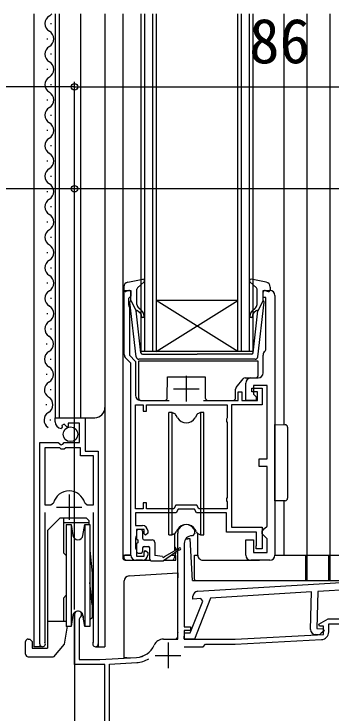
# Model space of a CAD drawing. Units: millimetres, scale not verified. Extents: x -525 to 525, y -783 to 778.
# Drawn here: x -187.2 to -124.8, y -19.7 to 117.6 of the extents above; entities that cross this region are included whole.
import ezdxf
from ezdxf.enums import TextEntityAlignment as Align

# ---------------------------------------------------------------- set-up
doc = ezdxf.new("R2010")
doc.units = ezdxf.units.MM
doc.header["$LTSCALE"] = 4
for name, color, linetype in [('0-2_YKK_11', 7, 'Continuous'), ('0-4_YKK_12', 2, 'Continuous'), ('0-5_YKK_13', 4, 'Continuous'), ('0-7_YKK_D', 6, 'Continuous')]:
    doc.layers.add(name, color=color, linetype=linetype)
doc.styles.add('ＭＳ ゴシック', font='')
doc.styles.get('ＭＳ ゴシック').set_extended_font_data('MS Gothic')

msp = doc.modelspace()

# ---------------------------------------------------------------- linework, layer by layer
at = {"layer": '0-2_YKK_11'}
for p, q in [((-135.899, 62.3), (-135.899, 11.3)), ((-138.199, 47.1), (-138.199, 50.6)), ((-153.299, 46.5), (-153.299, 41.5)), ((-140.599, 46.1), (-139.199, 46.1)), ((-155.799, 44), (-150.799, 44)), ((-162.299, 41.7), (-156.697, 41.7)), ((-176.349, 23.2), (-176.349, 18.2)), ((-178.849, 20.7), (-173.849, 20.7)), ((-161.899, 10.3), (-163.199, 10.3)), ((-136.899, 10.3), (-140.599, 10.3)), ((-127.474, -4.343), (-127.884, -4.332)), ((-156.899, -5.9), (-156.899, -10.9)), ((-159.399, -8.4), (-154.399, -8.4))]:
    msp.add_line(p, q, dxfattribs=at)
for points in [[(-165.499, 50.714), (-165.499, 63.3), (-164.199, 63.3), (-164.199, 62.2), (-164.499, 61.9), (-164.699, 61.7), (-164.699, 60.447), (-164.599, 60.224), (-164.499, 60), (-164.499, 50.573), (-163.299, 49.373), (-163.299, 42.7)], [(-137.814, 51.388), (-137.699, 51.625), (-137.699, 61.9), (-138.199, 61.9), (-138.199, 63.3), (-136.899, 63.3)], [(-164.199, 11.3), (-164.199, 49), (-165.206, 50.007)], [(-149.9, 41.7), (-143.099, 41.7), (-143.099, 43.4), (-142.399, 43.4), (-142.399, 41.7), (-139.299, 41.7), (-139.299, 43.4), (-140.399, 43.4), (-140.399, 44.1), (-138.399, 44.1), (-138.399, 40.8), (-144.399, 40.8), (-144.399, 16.8), (-138.399, 16.8), (-138.399, 12.5), (-139.599, 12.5), (-139.599, 12.9), (-139.549, 13.066), (-139.499, 13.232), (-139.499, 15.8), (-145.399, 15.8), (-145.399, 19.6), (-151.299, 19.6), (-151.703, 20.3), (-154.894, 20.3), (-155.299, 19.6), (-163.299, 19.6), (-163.299, 17.1), (-161.899, 17.1)], [(-141.599, 11.3), (-141.599, 14.3), (-140.099, 14.3), (-140.099, 11.8), (-137.399, 11.8), (-137.399, 14.5), (-137.899, 15), (-138.399, 15.5), (-138.399, 16), (-137.899, 16.5), (-137.399, 17), (-137.399, 28.7), (-138.999, 28.7), (-138.999, 30.2), (-137.399, 30.2), (-137.399, 44.6), (-140.099, 44.6), (-140.099, 42.9), (-139.599, 42.4), (-139.599, 41.7), (-141.599, 41.7), (-141.599, 45.1)], [(-182.099, -6.15), (-182.099, 33.4), (-178.467, 33.4), (-177.927, 32.947), (-177.599, 33.1), (-177.299, 33.4), (-174.299, 33.4), (-174.299, 37.2), (-176.499, 37.2), (-176.499, 36.567), (-176.745, 36.464), (-177.323, 37.041), (-177.791, 36.771), (-177.705, 36.452), (-177.917, 36.201)], [(-179.099, 37.496), (-179.099, 38.3), (-173.199, 38.3), (-173.199, 31.7), (-170.599, 31.7), (-170.599, -6.15)], [(-181.149, 32.4), (-181.149, 21.2), (-179.911, 21.2), (-179.429, 21.565)], [(-173.268, 21.565), (-172.786, 21.2), (-171.549, 21.2), (-171.549, 30.8), (-174.099, 30.8), (-174.099, 32.4), (-176.999, 32.4), (-177.299, 32.1), (-177.899, 32.1), (-178.199, 32.4), (-181.149, 32.4)], [(-181.149, 19.7), (-181.149, -5.668), (-181.096, -5.838)], [(-171.601, -5.838), (-171.549, -5.668), (-171.549, 19.7)], [(-160.899, 16.1), (-160.899, 15.6), (-161.299, 15.2), (-161.599, 15.5), (-161.599, 16.3), (-163.099, 16.3), (-163.099, 15.1), (-163.199, 14.877), (-163.299, 14.653), (-163.299, 12.747), (-163.199, 12.524), (-163.099, 12.3), (-163.099, 11.1), (-161.599, 11.1), (-161.599, 11.9), (-161.299, 12.2), (-160.899, 11.8), (-160.899, 11.3)], [(-157.799, -5.2), (-154.999, -5.2), (-154.999, 15.6)], [(-153.699, 13.6), (-153.699, -2.8), (-152.499, -2.8), (-152.499, -3.5), (-153.699, -3.5), (-153.699, -5.2), (-143.699, -5.2), (-126.299, -4.288), (-126.299, -2.7), (-127.118, -2.7), (-127.239, -2.25), (-125.42, -1.2), (-113.999, -1.2), (-113.999, 15.6)], [(-151.599, 15.6), (-152.099, 15.1), (-152.199, 15.1)], [(-151.055, 4.204), (-114.197, 6.459), (-114.236, 4.953), (-127.462, 4.144), (-127.652, -3.138), (-126.377, -3.172), (-126.227, -3.563), (-126.759, -4.069)], [(-128.857, -3.307), (-128.664, 4.071), (-148.538, 2.855), (-151.715, -5.209), (-153.714, -5.157), (-153.683, -3.957), (-152.523, -3.987), (-150.067, 2.248), (-150.425, 2.74), (-152.009, 2.643), (-151.994, 3.232)], [(-127.495, -29.535), (-128.299, -31.744), (-143.799, -33.1), (-164.079, -33.1), (-164.339, -33.25), (-164.599, -33.4), (-168.213, -33.4), (-168.507, -33.644), (-168.955, -34.048), (-174.399, -34.524), (-174.399, -38.8), (-172.299, -38.8), (-172.299, -39.7), (-175.299, -39.7), (-175.299, -33.7), (-169.299, -33.175), (-169.299, -10.2), (-175.299, -10.2), (-175.299, -0.4)], [(-174.249, -1.006), (-174.399, -1.266), (-174.399, -9.2), (-170.299, -9.2), (-163.101, -8.823)], [(-125.299, -3.813), (-125.299, -2.2), (-113.999, -2.2), (-113.999, -3.1), (-123.57, -23.626)], [(-153.691, -6.7), (-149.999, -6.7), (-149.499, -6.2), (-143.672, -6.2), (-126.72, -5.311)], [(-127.799, -27.687), (-127.817, -27.788), (-128.948, -30.897), (-143.838, -32.2), (-168.399, -32.2), (-168.399, -10.102), (-163.048, -9.821)]]:
    msp.add_lwpolyline(points, dxfattribs=at)
msp.add_lwpolyline([(-163.299, 20.4), (-163.299, 40.8), (-161.799, 40.8), (-161.799, 39.6), (-161.099, 39.6), (-161.099, 40.8), (-145.299, 40.8), (-145.299, 38.247), (-145.399, 38.024), (-145.399, 37.577), (-145.299, 37.353), (-145.299, 22.647), (-145.399, 22.424), (-145.399, 21.977), (-145.299, 21.753), (-145.299, 20.4), (-150.837, 20.4), (-151.241, 21.1), (-155.356, 21.1), (-155.76, 20.4), (-161.099, 20.4), (-161.099, 21.6), (-161.799, 21.6), (-161.799, 20.4)], close=True, dxfattribs=at)
for centre, radius, start, end in [((-136.899, 62.3), 1, 0.00001, 89.99999), ((-137.199, 50.6), 1, 127.97988, 180.00004), ((-164.499, 50.714), 1, 179.99998, 224.99997), ((-139.199, 47.1), 1, 270.00001, 359.99999), ((-140.599, 45.1), 1, 90.00001, 179.99999), ((-162.299, 42.7), 1, 180.00001, 269.99999), ((-177.799, 37.496), 1.3, 179.99998, 264.7841), ((-176.349, 20.7), 3.2, 90.00001, 164.31939), ((-176.349, 20.7), 3.2, 15.68059, 89.99997), ((-161.899, 16.1), 1, 0.00001, 89.99999), ((-153.299, 15.6), 1.7, 359.99999, 180.00001), ((-152.199, 13.6), 1.5, 90.00001, 179.99999), ((-163.199, 11.3), 1, 180.00001, 269.99999), ((-161.899, 11.3), 1, 270.00001, 359.99999), ((-140.599, 11.3), 1, 180.00001, 269.99999), ((-136.899, 11.3), 1, 270.00001, 359.99999), ((-150.994, 3.206), 1, 93.50001, 178.50002), ((-174.599, -0.4), 0.7, 300, 179.99999), ((-127.858, -3.333), 1, 178.50001, 268.49999), ((-127.448, -3.344), 1, 268.50001, 313.5), ((-126.799, -3.813), 1.5, 273.00003, 0), ((-157.799, -7.2), 2, 90.00001, 156.71585), ((-181.549, -6.15), 0.55, 179.99996, 34.5604), ((-171.149, -6.15), 0.55, 145.43935, 0.00002), ((-163.31, -4.828), 4, 273, 336.71582), ((-163.31, -4.828), 5, 273, 301.60721)]:
    msp.add_arc(centre, radius, start, end, dxfattribs=at)
at = {"layer": '0-4_YKK_12'}
for p, q in [((-183.299, 117.63), (-183.299, -6.7)), ((-179.099, 117.63), (-179.099, 38.3)), ((-178.299, 117.63), (-178.299, 38.3)), ((-174.099, 117.63), (-174.099, 38.3)), ((-169.299, 117.63), (-169.299, -6.7)), ((-165.799, 117.63), (-165.799, 11.3)), ((-161.499, 117.63), (-161.499, 51.3)), ((-159.899, 51.3), (-159.899, 117.63)), ((-142.499, 117.63), (-142.499, 51.3)), ((-140.899, 51.3), (-140.899, 117.63)), ((-134.099, 117.63), (-134.099, 36.919)), ((-129.599, 117.63), (-129.599, 11.3)), ((-125.099, 117.63), (-125.099, 11.3)), ((-179.853, 115.641), (-179.853, 115.841)), ((-180.613, 112.641), (-180.613, 112.841)), ((-179.853, 109.641), (-179.853, 109.841)), ((-180.613, 106.641), (-180.613, 106.841)), ((-179.853, 103.641), (-179.853, 103.841)), ((-180.613, 100.641), (-180.613, 100.841)), ((-179.853, 97.641), (-179.853, 97.841)), ((-180.613, 94.641), (-180.613, 94.841)), ((-179.853, 91.641), (-179.853, 91.841)), ((-180.613, 88.641), (-180.613, 88.841)), ((-179.853, 85.641), (-179.853, 85.841)), ((-180.613, 82.641), (-180.613, 82.841)), ((-179.853, 79.641), (-179.853, 79.841)), ((-180.613, 76.641), (-180.613, 76.841)), ((-179.853, 73.641), (-179.853, 73.841)), ((-180.613, 70.641), (-180.613, 70.841)), ((-179.853, 67.641), (-179.853, 67.841)), ((-180.613, 64.641), (-180.613, 64.841)), ((-179.853, 61.641), (-179.853, 61.841)), ((-143.199, 61.3), (-159.199, 61.3)), ((-143.199, 51.3), (-159.199, 61.3)), ((-159.199, 51.3), (-143.199, 61.3)), ((-180.613, 58.641), (-180.613, 58.841)), ((-179.853, 55.641), (-179.853, 55.841)), ((-180.697, 52.691), (-180.697, 52.891)), ((-143.199, 51.3), (-159.199, 51.3)), ((-179.937, 49.691), (-179.937, 49.891)), ((-180.697, 46.691), (-180.697, 46.891)), ((-179.937, 43.691), (-179.937, 43.891)), ((-180.782, 40.742), (-180.782, 40.942)), ((-180.022, 37.742), (-180.022, 37.942)), ((-179.099, 38.3), (-171.299, 38.3)), ((-134.099, 21.982), (-134.099, 11.3)), ((-165.799, 11.3), (-164.199, 11.3)), ((-129.599, 11.304), (-123.199, 11.304)), ((-175.299, 0.013), (-175.299, -39.7)), ((-181.549, -6.7), (-183.299, -6.7)), ((-182.099, -6.153), (-182.099, -6.7)), ((-171.149, -6.7), (-169.299, -6.7)), ((-170.599, -6.15), (-170.599, -6.7))]:
    msp.add_line(p, q, dxfattribs=at)
for points in [[(-159.199, 117.63), (-159.199, 51.3), (-162.199, 51.3), (-162.199, 117.63)], [(-140.199, 117.63), (-140.199, 51.3), (-143.199, 51.3), (-143.199, 117.63)]]:
    msp.add_lwpolyline(points, dxfattribs=at)
for centre, radius, start, end in [((-179.394, 115.741), 1.718, 119.20254, 240.79746), ((-181.071, 118.741), 1.718, 299.20254, 319.75489), ((-181.071, 112.741), 1.718, 299.20254, 60.79746), ((-179.394, 109.741), 1.718, 119.20254, 240.79746), ((-181.071, 106.741), 1.718, 299.20254, 60.79746), ((-179.394, 103.741), 1.718, 119.20254, 240.79746), ((-181.071, 100.741), 1.718, 299.20254, 60.79746), ((-179.394, 97.741), 1.718, 119.20254, 240.79746), ((-181.071, 94.741), 1.718, 299.20254, 60.79746), ((-179.394, 91.741), 1.718, 119.20254, 240.79746), ((-181.071, 88.741), 1.718, 299.20254, 60.79746), ((-179.394, 85.741), 1.718, 119.20254, 240.79746), ((-181.071, 82.741), 1.718, 299.20254, 60.79746), ((-179.394, 79.741), 1.718, 119.20254, 240.79746), ((-181.071, 76.741), 1.718, 299.20254, 60.79746), ((-179.394, 73.741), 1.718, 119.20254, 240.79746), ((-181.071, 70.741), 1.718, 299.20254, 60.79746), ((-179.394, 67.741), 1.718, 119.20254, 240.79746), ((-181.071, 64.741), 1.718, 299.20254, 60.79746), ((-179.394, 61.741), 1.718, 119.20254, 240.79746), ((-181.071, 58.741), 1.718, 299.20254, 60.79746), ((-179.394, 55.741), 1.718, 119.20254, 237.50731), ((-181.156, 52.791), 1.718, 299.20254, 60.79746), ((-179.479, 49.791), 1.718, 119.20254, 240.79746), ((-181.156, 46.791), 1.718, 299.20254, 60.79746), ((-179.479, 43.791), 1.718, 119.20254, 237.50731), ((-181.24, 40.842), 1.718, 299.20254, 60.79746), ((-171.299, 40.3), 2, 270, 0), ((-179.564, 37.842), 1.718, 119.20254, 237.50731)]:
    msp.add_arc(centre, radius, start, end, dxfattribs=at)
at = {"layer": '0-5_YKK_13'}
for p, q in [((-164.781, 64.949), (-161.853, 65.492)), ((-162.901, 63.786), (-161.596, 64.975)), ((-139.496, 63.786), (-140.801, 64.975)), ((-137.616, 64.949), (-140.544, 65.492)), ((-165.599, 63.965), (-165.599, 63.397)), ((-164.579, 63.286), (-165.218, 63.108)), ((-162.999, 60.563), (-162.999, 63.565)), ((-139.399, 60.563), (-139.399, 63.565)), ((-137.818, 63.286), (-137.179, 63.108)), ((-136.799, 63.965), (-136.799, 63.397)), ((-164.199, 61.297), (-164.199, 62.997)), ((-138.199, 61.297), (-138.199, 62.997)), ((-163.15, 50.239), (-164.397, 60.98)), ((-164.199, 61.297), (-163.185, 59.297)), ((-139.247, 50.239), (-138.001, 60.98)), ((-138.199, 61.297), (-139.212, 59.297)), ((-162.229, 51.062), (-163.185, 59.297)), ((-162.839, 59.31), (-162.456, 58.989)), ((-162.134, 59.372), (-162.641, 59.797)), ((-140.263, 59.372), (-139.756, 59.797)), ((-140.168, 51.062), (-139.212, 59.297)), ((-139.558, 59.31), (-139.941, 58.989)), ((-139.744, 49.797), (-162.653, 49.797)), ((-161.931, 50.797), (-151.199, 50.797)), ((-140.466, 50.797), (-151.199, 50.797)), ((-162.699, 49.4), (-162.699, 42.2)), ((-139.199, 49.4), (-162.699, 49.4)), ((-139.199, 46.6), (-139.199, 49.4)), ((-157.035, 42.196), (-156.999, 46.3)), ((-156.999, 46.3), (-149.599, 46.3)), ((-149.599, 46.3), (-149.563, 42.196)), ((-143.49, 44.237), (-142.149, 45.913)), ((-141.759, 46.1), (-139.699, 46.1)), ((-143.599, 42.2), (-143.599, 43.925)), ((-162.199, 41.7), (-157.535, 41.7)), ((-149.063, 41.7), (-144.099, 41.7)), ((-156.099, 39.301), (-156.749, 39.301)), ((-156.749, 15.301), (-156.749, 39.301)), ((-156.099, 39.301), (-155.82, 39.199)), ((-156.099, 15.301), (-156.099, 39.301)), ((-155.031, 38.301), (-155.296, 38.759)), ((-151.302, 38.759), (-151.567, 38.301)), ((-150.499, 39.301), (-150.778, 39.199)), ((-149.849, 39.301), (-150.499, 39.301)), ((-150.499, 39.301), (-150.499, 15.301)), ((-149.849, 15.301), (-149.849, 39.301)), ((-133.399, 36.415), (-133.399, 22.485)), ((-133.89, 21.985), (-135.899, 21.95)), ((-178.099, 18.6), (-180.599, 16.1)), ((-178.099, 18.6), (-172.999, 18.6)), ((-177.449, 18.6), (-177.449, 11.75)), ((-172.499, 18.1), (-172.999, 18.6)), ((-172.499, 18.1), (-172.499, 17.3)), ((-172.499, 17.656), (-177.449, 17.656)), ((-176.899, 17.298), (-175.967, 17.298)), ((-176.899, 17.298), (-176.899, 7.298)), ((-175.967, 17.298), (-175.584, 15.124)), ((-175.967, 17.298), (-175.967, 7.298)), ((-173.614, 15.124), (-173.231, 17.298)), ((-173.231, 17.298), (-172.299, 17.298)), ((-173.231, 17.298), (-173.231, 7.298)), ((-172.299, 17.298), (-172.299, 7.298)), ((-180.599, 16.1), (-180.599, -7)), ((-163.099, 16), (-163.099, 14.6)), ((-162.199, 16.3), (-162.799, 16.3)), ((-161.899, 16), (-161.899, 14.6)), ((-156.749, 15.301), (-156.099, 15.301)), ((-155.82, 15.402), (-156.099, 15.301)), ((-155.548, 12.825), (-155.545, 15.558)), ((-155.545, 12.189), (-155.545, 15.555)), ((-155.031, 16.301), (-155.296, 15.842)), ((-151.302, 15.842), (-151.567, 16.301)), ((-151.045, 11.3), (-151.045, 15.549)), ((-151.045, 11.3), (-151.045, 15.545)), ((-150.778, 15.402), (-150.499, 15.301)), ((-150.499, 15.301), (-149.849, 15.301)), ((-162.799, 13.7), (-162.799, 14.3)), ((-161.599, 14.3), (-159.999, 14.3)), ((-159.499, 13.8), (-159.499, 11.203)), ((-153.396, 14.504), (-153.027, 14.504)), ((-163.099, 13.4), (-163.099, 12)), ((-161.899, 12.7), (-161.899, 12)), ((-161.599, 13), (-160.799, 13)), ((-160.499, 10.503), (-160.499, 12.7)), ((-157.6, 11.003), (-154.7, 12.677)), ((-155.345, 12.629), (-155.339, 12.308)), ((-176.899, 11.2), (-177.449, 11.75)), ((-172.299, 12.189), (-171.799, 7.749)), ((-165.799, 11.3), (-165.799, 10.8)), ((-165.599, 11.3), (-165.599, 10.8)), ((-164.195, 11.3), (-165.399, 11.3)), ((-162.799, 11.7), (-162.199, 11.7)), ((-158, 11.003), (-159.499, 11.203)), ((-154.7, 12.33), (-157.8, 10.203)), ((-156.144, 11.297), (-155.545, 11.297)), ((-155.375, 11.867), (-155.67, 10.679)), ((-151.699, 11.304), (-151.045, 11.305)), ((-151.699, 6.598), (-151.699, 11.304)), ((-135.899, 11.304), (-125.299, 11.304)), ((-129.799, 6.598), (-129.799, 11.304)), ((-129.799, 11.304), (-129.599, 11.304)), ((-129.599, 11.304), (-129.599, 6.598)), ((-125.299, 6.598), (-125.299, 11.304)), ((-125.299, 11.304), (-125.099, 11.304)), ((-125.099, 11.304), (-125.099, 6.598)), ((-165.299, 10.3), (-160.419, 10.3)), ((-165.099, 10.3), (-160.419, 10.3)), ((-160.199, 10.203), (-157.8, 10.203)), ((-157.659, 10.3), (-155.345, 10.3)), ((-157.659, 10.3), (-156.138, 10.3)), ((-150.045, 10.3), (-138.9, 10.3)), ((-150.045, 10.3), (-140.599, 10.3)), ((-176.899, 7.298), (-176.899, -2.702)), ((-175.967, 7.298), (-175.967, -2.702)), ((-173.231, 7.298), (-173.231, -2.702)), ((-172.299, 7.298), (-172.299, -2.702)), ((-171.799, 7.749), (-171.799, -1.033)), ((-171.799, 1.5), (-172.299, 5.94)), ((-154.999, -3.904), (-154.999, 6.799)), ((-152.097, 6.304), (-116.724, 6.304)), ((-151.699, 6.598), (-151.699, 6.304)), ((-129.799, 6.304), (-129.799, 6.598)), ((-129.599, 6.598), (-129.599, 6.304)), ((-125.299, 6.304), (-125.299, 6.598)), ((-125.099, 6.598), (-125.099, 6.304)), ((-176.899, 3.4), (-177.449, 2.85)), ((-177.449, 2.85), (-177.449, -1.7)), ((-175.584, -0.528), (-175.967, -2.702)), ((-173.231, -2.702), (-173.614, -0.528)), ((-173.599, -0.612), (-173.599, -1.357)), ((-173.599, -1.357), (-173.467, -1.357)), ((-172.299, -1.357), (-172.199, -1.357)), ((-171.799, -1.033), (-172.199, -1.357)), ((-180.599, -1.7), (-176.899, -1.7)), ((-176.73, -2.7), (-177.347, -6.2)), ((-175.967, -2.702), (-176.899, -2.702)), ((-175.967, -2.702), (-176.73, -2.702)), ((-172.299, -2.702), (-173.231, -2.702)), ((-154.999, -3.904), (-154.999, -3.955)), ((-154.999, -4.7), (-154.999, -3.955)), ((-184.399, -5.2), (-184.099, -5.2)), ((-183.599, -5.7), (-184.099, -5.2)), ((-157.799, -5.2), (-155.499, -5.2)), ((-184.899, -8.2), (-184.899, -5.7)), ((-177.347, -6.2), (-179.445, -8.7)), ((-165.499, -8.895), (-165.499, -5.651)), ((-184.399, -8.7), (-179.445, -8.7)), ((-164.999, -8.904), (-165.499, -8.895)), ((-164.999, -8.904), (-163.092, -8.804))]:
    msp.add_line(p, q, dxfattribs=at)
for points in [[(-135.899, 21.95), (-135.899, 36.95), (-133.89, 36.915)], [(-152.097, 6.304), (-152.526, 14.504), (-153.027, 14.504)], [(-155.345, 10.3), (-155.345, 10.33), (-155.345, 11.1)], [(-164.56, 7.215), (-154.999, 7.8), (-154.999, 6.799)], [(-165.499, -5.651), (-165.499, 6.187), (-165.499, 6.217)], [(-183.599, -5.7), (-183.599, -7), (-180.599, -7)]]:
    msp.add_lwpolyline(points, dxfattribs=at)
msp.add_circle((-176.065, 35.05), 1.45, dxfattribs=at)
for centre, radius, start, end in [((-164.599, 63.965), 1, 100.51214, 180), ((-161.799, 65.197), 0.3, 312.35531, 100.51214), ((-140.599, 65.197), 0.3, 79.48786, 227.64469), ((-137.799, 63.965), 1, 0, 79.48786), ((-165.299, 63.397), 0.3, 180, 285.56536), ((-164.499, 62.997), 0.3, 0, 105.56536), ((-162.699, 63.565), 0.3, 132.35531, 180), ((-139.699, 63.565), 0.3, 0, 47.64469), ((-137.899, 62.997), 0.3, 74.43464, 180), ((-137.099, 63.397), 0.3, 254.43464, 0), ((-164.099, 61.014), 0.3, 109.47122, 186.62089), ((-161.999, 60.563), 1, 180, 229.99999), ((-140.399, 60.563), 1, 310.00001, 0), ((-138.299, 61.014), 0.3, 353.37911, 70.52878), ((-162.968, 59.157), 0.2, 49.99999, 186.62089), ((-163.099, 58.223), 1.5, 0, 49.99999), ((-139.299, 58.223), 1.5, 130.00001, 180), ((-139.429, 59.157), 0.2, 353.37911, 130.00001), ((-163.099, 58.223), 1, 0, 49.99999), ((-161.849, 58.223), 0.25, 180, 0), ((-140.549, 58.223), 0.25, 180, 0), ((-139.299, 58.223), 1, 130.00001, 180), ((-161.931, 51.097), 0.3, 186.62089, 270), ((-140.466, 51.097), 0.3, 270, 353.37911), ((-162.653, 50.297), 0.5, 186.62089, 270), ((-139.744, 50.297), 0.5, 270, 353.37911), ((-141.759, 45.6), 0.5, 90, 141.34019), ((-139.699, 46.6), 0.5, 270, 0), ((-143.099, 43.925), 0.5, 141.34019, 180), ((-162.199, 42.2), 0.5, 180, 270), ((-157.535, 42.2), 0.5, 270, 359.5), ((-149.063, 42.2), 0.5, 180.5, 270), ((-144.099, 42.2), 0.5, 270, 0), ((-156.162, 38.259), 1, 30, 70), ((-150.436, 38.259), 1, 110, 150), ((-153.299, 39.301), 2, 210, 330), ((-133.899, 36.415), 0.5, 0, 89), ((-133.899, 22.485), 0.5, 271, 0), ((-153.299, 15.301), 2, 30, 150), ((-174.599, 15.298), 1, 190, 350), ((-162.799, 16), 0.3, 90, 180), ((-162.199, 16), 0.3, 0, 90), ((-156.162, 16.342), 1, 290, 330), ((-150.436, 16.342), 1, 210, 250), ((-162.799, 14.6), 0.3, 180, 270), ((-161.599, 14.6), 0.3, 180, 270), ((-159.999, 13.8), 0.5, 0, 90), ((-162.799, 13.4), 0.3, 90, 180), ((-161.599, 12.7), 0.3, 90, 180), ((-160.799, 12.7), 0.3, 0, 90), ((-155.545, 12.626), 0.2, 1, 91), ((-154.6, 12.503), 0.2, 239.98594, 119.98594), ((-162.799, 12), 0.3, 180, 270), ((-162.199, 12), 0.3, 270, 0), ((-157.8, 11.003), 0.2, 180, 0), ((-155.545, 11.1), 0.2, 359.99729, 90), ((-150.045, 11.3), 1, 179.99729, 269.99729), ((-150.045, 11.3), 1, 179.99729, 269.99729), ((-165.299, 10.8), 0.5, 179.99729, 269.99729), ((-165.099, 10.8), 0.5, 179.99729, 269.99729), ((-160.199, 10.503), 0.3, 180, 270), ((-156.155, 10.8), 0.5, 272, 346.03173), ((-164.499, 6.217), 1, 93.5, 180), ((-174.599, -0.702), 1, 10, 170), ((-184.399, -5.7), 0.5, 90, 180), ((-157.799, -7.2), 2, 90, 156.51952), ((-155.499, -4.7), 0.5, 270, 0), ((-163.302, -4.809), 4, 273, 336.51952), ((-184.399, -8.2), 0.5, 180, 270)]:
    msp.add_arc(centre, radius, start, end, dxfattribs=at)
at = {"layer": '0-7_YKK_D'}
for p, q in [((-175.299, 103.3), (-245.297, 103.3)), ((-175.299, 0.6), (-175.299, 104.3)), ((-175.299, 0.6), (-175.299, 104.3)), ((-175.299, 103.3), (-89.299, 103.3)), ((-175.299, 0.6), (-175.299, 84.3))]:
    msp.add_line(p, q, dxfattribs=at)
msp.add_lwpolyline([(-116.299, 83.3), (-175.299, 83.3), (-346.15, 83.3)], dxfattribs=at)
for centre in [(-175.299, 103.3), (-175.299, 103.3), (-175.299, 83.3)]:
    msp.add_circle(centre, 0.637, dxfattribs=at)

# ---------------------------------------------------------------- texts
at = {"layer": '0-7_YKK_D', "style": 'ＭＳ ゴシック'}
msp.add_text('86', height=8.798, dxfattribs=at).set_placement((-140.958, 105.3), align=Align.BOTTOM_LEFT)

doc.saveas('drawing.dxf')
